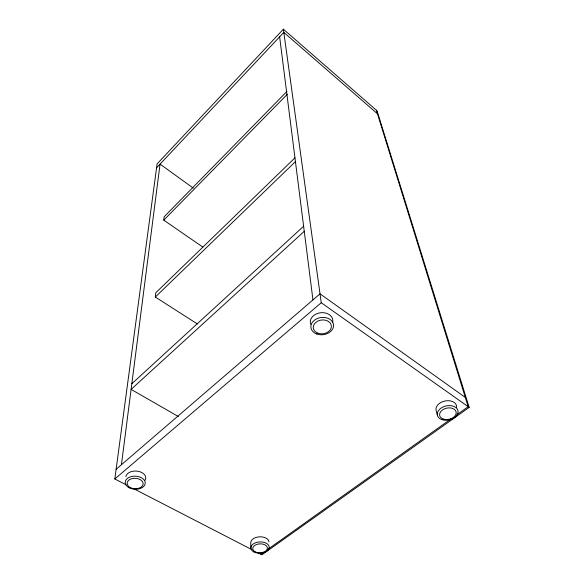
<?xml version="1.0" encoding="UTF-8"?>
<svg xmlns="http://www.w3.org/2000/svg" width="584" height="584" viewBox="0 0 584 584"><rect width="100%" height="100%" fill="white"/><g stroke="black" fill="none" stroke-linecap="round" stroke-linejoin="round"><path stroke-width="0.88" d="M197.407 323.959L155.315 297.052L155.789 292.767L294.993 157.811M202.794 247.068L163.775 220.146L164.141 216.795L286.934 91.418M121.414 464.74L160.06 164.111L193.311 188.143M126.122 484.8L114.822 478.975L157.089 163.936L283.364 29.2L377.03 110.778L469.178 407.391L261.931 554.8L257.697 552.617M156.57 167.827L283.802 32.39L377.483 113.807M163.775 220.146L287.343 94.258M155.315 297.052L295.519 161.534M131.831 383.732L303.622 226.249M304.264 231.322L131.101 389.382L178.434 416.575M116.121 469.288L320.017 293.832L465.309 397.419M114.822 478.975L321.244 302.731L283.364 29.2M260.924 554.282L263.895 552.165M267.611 549.522L451.089 418.852M457.031 414.625L468.178 406.69L376.366 110.208M133.393 488.545L252.047 549.705M321.244 302.731L469.178 407.391M437.467 415.531L436.153 410.603A10.468 7.161 -12.3 0 1 445.687 400.858A10.468 7.161 -12.3 0 1 456.608 407.42M279.627 36.836L312.951 299.913M250.864 548.186L250.74 543.091A9.154 5.65 -2.8 0 1 259.362 536.835A9.154 5.65 -2.8 0 1 268.998 541.908M125.867 476.559A9.979 6.541 2.7 0 1 138.284 471.324A9.979 6.541 2.7 0 1 145 480.333M310.732 324.317A11.322 8.636 -7.2 0 1 320.93 312.717A11.322 8.636 -7.2 0 1 332.697 322.207M441.774 419.597A10.541 7.169 -12.3 0 0 458.06 412.341A10.541 7.169 -12.3 0 0 443.205 406.902A10.541 7.169 -12.3 0 0 441.774 419.597M443.183 419.042A8.424 5.723 -12.2 0 0 456.184 413.231A8.424 5.723 -12.2 0 0 444.307 408.909A8.424 5.723 -12.2 0 0 443.183 419.042M129.115 487.742A10.045 6.541 2.7 0 0 145.168 483.822A10.045 6.541 2.7 0 0 131.363 476.559A10.045 6.541 2.7 0 0 129.115 487.742M130.268 487.538A8.023 5.227 2.7 0 0 143.087 484.399A8.023 5.227 2.7 0 0 132.042 478.61A8.023 5.227 2.7 0 0 130.268 487.538M316.586 333.953A11.403 8.658 -7.2 0 0 333.581 325.463A11.403 8.658 -7.2 0 0 316.484 318.915A11.403 8.658 -7.2 0 0 316.586 333.953M317.827 333.143A9.11 6.913 -7.2 0 0 331.398 326.346A9.11 6.913 -7.2 0 0 317.725 321.134A9.11 6.913 -7.2 0 0 317.827 333.143M253.865 551.938A9.205 5.65 -2.8 0 0 269.027 548.471A9.205 5.65 -2.8 0 0 257.23 542.266A9.205 5.65 -2.8 0 0 253.865 551.938M255.142 551.858A7.351 4.511 -2.8 0 0 267.253 549.084A7.351 4.511 -2.8 0 0 257.814 544.135A7.351 4.511 -2.8 0 0 255.142 551.858"/></g></svg>
